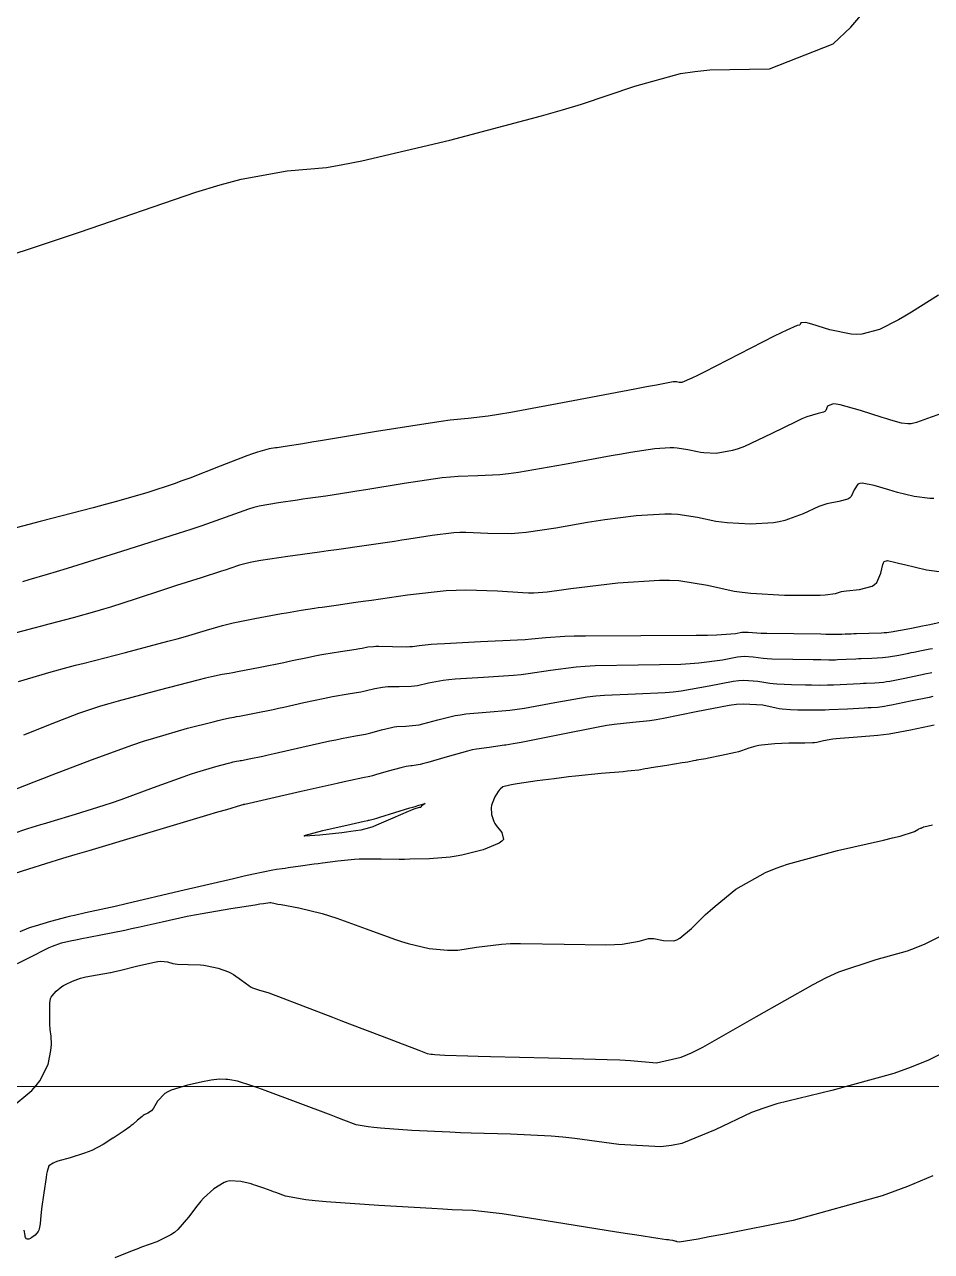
# Model space of a CAD drawing. Header units: metres. Extents: x 837117 to 838477, y 1189012 to 1191015.
# Drawn here: x 838299.7 to 838383.6, y 1190398.6 to 1190512 of the extents above; entities that cross this region are included whole.
import ezdxf

# ---------------------------------------------------------------- set-up
doc = ezdxf.new("R2010")
doc.units = ezdxf.units.M
doc.header["$LTSCALE"] = 0.3
doc.layers.add('COORD', color=7, linetype='Continuous', lineweight=20)
doc.layers.add('COTAS 10', color=1, linetype='Continuous')
doc.layers.add('COTAS INT', color=252, linetype='Continuous')

msp = doc.modelspace()

# ---------------------------------------------------------------- linework, layer by layer
at = {"layer": 'COORD'}
msp.add_line((837476.514, 1190413.872), (838476.514, 1190413.872), dxfattribs=at)
at = {"layer": 'COTAS 10'}
for points, elevation in [([(838384.294, 1190475.977), (838383.59, 1190475.729), (838382.222, 1190475.231), (838381.737, 1190475.11), (838381.588, 1190475.1), (838381.434, 1190475.099), (838380.826, 1190475.183), (838379.852, 1190475.454), (838379.466, 1190475.572), (838379.03, 1190475.708), (838377.037, 1190476.355), (838375.158, 1190476.881), (838374.795, 1190476.94), (838374.499, 1190476.962), (838373.996, 1190476.733), (838373.823, 1190476.343), (838373.736, 1190476.264), (838373.632, 1190476.198), (838373.113, 1190476.065), (838372.065, 1190475.744), (838371.628, 1190475.559), (838371.126, 1190475.333), (838368.781, 1190474.173), (838366.319, 1190473.026), (838365.744, 1190472.81), (838365.215, 1190472.636), (838363.689, 1190472.374), (838362.541, 1190472.439), (838362.251, 1190472.472), (838361.972, 1190472.511), (838361.063, 1190472.708), (838360.088, 1190472.866), (838359.768, 1190472.881), (838359.426, 1190472.883), (838358.01, 1190472.788), (838355.783, 1190472.461), (838354.93, 1190472.316), (838353.974, 1190472.149), (838349.668, 1190471.352), (838345.413, 1190470.613), (838344.49, 1190470.482), (838343.677, 1190470.383), (838341.658, 1190470.293), (838339.824, 1190470.257), (838339.127, 1190470.193), (838338.348, 1190470.105), (838334.851, 1190469.592), (838331.286, 1190469.009), (838330.464, 1190468.877), (838329.715, 1190468.759), (838327.604, 1190468.438), (838325.933, 1190468.2), (838325.46, 1190468.134), (838324.982, 1190468.067), (838323.218, 1190467.824), (838321.436, 1190467.491), (838320.947, 1190467.367), (838320.459, 1190467.23), (838318.71, 1190466.62), (838316.119, 1190465.686), (838315.099, 1190465.345), (838313.949, 1190464.967), (838308.703, 1190463.301), (838303.678, 1190461.742), (838302.666, 1190461.431), (838301.819, 1190461.173), (838300.132, 1190460.678), (838299.533, 1190460.518)], 1760), ([(838298.604, 1190437.234), (838300.044, 1190437.699), (838301.252, 1190438.073), (838301.703, 1190438.21), (838302.205, 1190438.361), (838304.438, 1190439.028), (838307.104, 1190439.869), (838307.878, 1190440.129), (838308.668, 1190440.402), (838311.652, 1190441.489), (838314.416, 1190442.499), (838315.068, 1190442.724), (838315.67, 1190442.925), (838317.435, 1190443.454), (838318.607, 1190443.754), (838318.835, 1190443.811), (838319.022, 1190443.858), (838319.351, 1190443.931), (838319.562, 1190443.963), (838319.675, 1190443.984), (838319.811, 1190444.009), (838320.497, 1190444.142), (838321.757, 1190444.409), (838322.255, 1190444.519), (838322.818, 1190444.644), (838325.388, 1190445.224), (838327.968, 1190445.799), (838328.537, 1190445.92), (838329.043, 1190446.025), (838330.344, 1190446.267), (838331.254, 1190446.435), (838331.512, 1190446.493), (838331.773, 1190446.555), (838332.74, 1190446.823), (838333.685, 1190447.059), (838333.931, 1190447.102), (838334.172, 1190447.136), (838334.988, 1190447.176), (838335.913, 1190447.25), (838336.222, 1190447.305), (838336.554, 1190447.375), (838337.946, 1190447.75), (838339.572, 1190448.146), (838340.052, 1190448.229), (838340.545, 1190448.3), (838342.43, 1190448.458), (838344.604, 1190448.647), (838345.277, 1190448.737), (838345.983, 1190448.844), (838348.79, 1190449.367), (838351.763, 1190449.874), (838352.572, 1190449.97), (838353.375, 1190450.048), (838356.228, 1190450.17), (838358.985, 1190450.281), (838359.729, 1190450.352), (838360.464, 1190450.441), (838363.049, 1190450.905), (838365.279, 1190451.323), (838365.79, 1190451.382), (838366.256, 1190451.416), (838367.557, 1190451.336), (838368.643, 1190451.139), (838368.975, 1190451.1), (838369.319, 1190451.068), (838370.672, 1190451.008), (838371.942, 1190450.992), (838372.235, 1190450.988), (838372.502, 1190450.984), (838373.253, 1190450.972), (838373.995, 1190450.977), (838374.256, 1190450.985), (838374.541, 1190450.995), (838375.773, 1190451.054), (838377.013, 1190451.119), (838377.304, 1190451.132), (838377.573, 1190451.144), (838378.352, 1190451.171), (838379.161, 1190451.247), (838379.448, 1190451.289), (838379.763, 1190451.34), (838381.126, 1190451.603), (838382.449, 1190451.879), (838382.738, 1190451.939), (838382.994, 1190451.991), (838383.641, 1190452.118)], 1770), ([(838389.256, 1190419.242), (838383.337, 1190416.313), (838381.721, 1190415.657), (838380.116, 1190415.068), (838374.402, 1190413.5), (838369.309, 1190412.253), (838368.094, 1190411.866), (838366.965, 1190411.461), (838363.595, 1190409.85), (838360.516, 1190408.592), (838359.57, 1190408.41), (838358.584, 1190408.301), (838354.685, 1190408.506), (838350.62, 1190409.065), (838349.528, 1190409.178), (838348.451, 1190409.272), (838344.685, 1190409.462), (838341.052, 1190409.56), (838340.059, 1190409.597), (838339.071, 1190409.637), (838335.55, 1190409.816), (838332.641, 1190410.02), (838332.039, 1190410.076), (838331.525, 1190410.133), (838330.404, 1190410.335), (838329.251, 1190410.768), (838328.718, 1190410.969), (838328.091, 1190411.206), (838325.053, 1190412.358), (838321.973, 1190413.504), (838321.32, 1190413.738), (838320.754, 1190413.936), (838319.428, 1190414.349), (838318.712, 1190414.485), (838318.53, 1190414.509), (838318.354, 1190414.526), (838317.776, 1190414.538), (838316.998, 1190414.438), (838316.695, 1190414.385), (838316.355, 1190414.321), (838314.813, 1190414), (838313.301, 1190413.533), (838312.979, 1190413.376), (838312.7, 1190413.208), (838312.044, 1190412.504), (838311.676, 1190411.859), (838311.578, 1190411.729), (838311.482, 1190411.619), (838311.152, 1190411.394), (838310.811, 1190411.241), (838310.709, 1190411.177), (838310.603, 1190411.103), (838310.193, 1190410.758), (838309.738, 1190410.358), (838309.604, 1190410.25), (838309.467, 1190410.143), (838308.944, 1190409.768), (838308.316, 1190409.353), (838308.112, 1190409.221), (838307.934, 1190409.106), (838307.896, 1190409.082), (838307.008, 1190408.518), (838305.952, 1190407.957), (838305.629, 1190407.82), (838305.293, 1190407.691), (838303.969, 1190407.289), (838302.808, 1190406.96), (838302.574, 1190406.877), (838302.379, 1190406.797), (838301.989, 1190406.536), (838301.83, 1190406.008), (838301.779, 1190405.759), (838301.725, 1190405.467), (838301.506, 1190404.042), (838301.313, 1190402.561), (838301.275, 1190402.233), (838301.243, 1190401.941), (838301.186, 1190401.184), (838301.104, 1190400.704), (838301.057, 1190400.587), (838300.999, 1190400.477), (838300.704, 1190400.137), (838300.396, 1190399.899), (838300.329, 1190399.854), (838300.272, 1190399.818), (838300.133, 1190399.762), (838300.05, 1190399.768), (838300.026, 1190399.77), (838300.003, 1190399.773), (838299.918, 1190399.79), (838299.831, 1190399.924), (838299.806, 1190400.001), (838299.781, 1190400.097), (838299.688, 1190400.587)], 1780)]:
    msp.add_lwpolyline(points, dxfattribs=dict(at, elevation=elevation))
at = {"layer": 'COTAS INT'}
for points, elevation in [([(838294.13, 1190489.289), (838304.823, 1190492.834), (838315.591, 1190496.513), (838317.834, 1190497.198), (838319.756, 1190497.738), (838324.03, 1190498.483), (838327.665, 1190498.797), (838329.185, 1190499.065), (838330.926, 1190499.413), (838339.068, 1190501.323), (838347.529, 1190503.565), (838349.471, 1190504.121), (838351.24, 1190504.649), (838356.183, 1190506.322), (838360.408, 1190507.476), (838361.724, 1190507.677), (838363.104, 1190507.826), (838368.615, 1190507.933), (838374.517, 1190510.23), (838376.144, 1190511.759), (838377.767, 1190513.675)], 1756), ([(838384.268, 1190486.993), (838381.751, 1190485.419), (838381.139, 1190485.058), (838380.564, 1190484.731), (838378.794, 1190483.822), (838377.16, 1190483.397), (838376.67, 1190483.375), (838376.164, 1190483.394), (838374.202, 1190483.808), (838372.535, 1190484.323), (838372.215, 1190484.405), (838371.956, 1190484.462), (838371.532, 1190484.449), (838371.465, 1190484.298), (838371.432, 1190484.268), (838371.391, 1190484.242), (838371.191, 1190484.191), (838370.218, 1190483.772), (838369.691, 1190483.516), (838369.052, 1190483.198), (838365.812, 1190481.541), (838362.586, 1190479.888), (838361.956, 1190479.573), (838361.439, 1190479.32), (838360.523, 1190478.92), (838360.36, 1190478.929), (838360.319, 1190478.934), (838360.279, 1190478.939), (838360.15, 1190478.967), (838360.013, 1190478.99), (838359.967, 1190478.992), (838359.919, 1190478.992), (838359.718, 1190478.979), (838358.166, 1190478.696), (838357.265, 1190478.527), (838356.161, 1190478.319), (838350.47, 1190477.238), (838344.708, 1190476.172), (838343.558, 1190475.973), (838342.601, 1190475.816), (838340.752, 1190475.597), (838339.094, 1190475.444), (838338.257, 1190475.329), (838337.256, 1190475.182), (838332.276, 1190474.388), (838327.302, 1190473.567), (838326.305, 1190473.403), (838325.472, 1190473.268), (838323.839, 1190473.007), (838323.271, 1190472.926), (838323.11, 1190472.904), (838322.948, 1190472.881), (838322.348, 1190472.798), (838321.283, 1190472.5), (838320.827, 1190472.342), (838320.301, 1190472.151), (838317.821, 1190471.186), (838315.012, 1190470.098), (838314.279, 1190469.828), (838313.565, 1190469.573), (838311.151, 1190468.769), (838308.231, 1190467.926), (838307.199, 1190467.646), (838306.07, 1190467.347), (838301.185, 1190466.099), (838295.8, 1190464.659)], 1758), ([(838383.826, 1190468.198), (838383.454, 1190468.197), (838381.99, 1190468.399), (838380.475, 1190468.776), (838380.071, 1190468.886), (838379.673, 1190468.999), (838378.292, 1190469.425), (838377.198, 1190469.632), (838376.98, 1190469.606), (838376.8, 1190469.543), (838376.459, 1190469.017), (838376.181, 1190468.388), (838376.04, 1190468.261), (838375.872, 1190468.154), (838375.035, 1190467.939), (838373.913, 1190467.715), (838373.565, 1190467.603), (838373.201, 1190467.469), (838371.75, 1190466.805), (838370.053, 1190466.165), (838369.533, 1190466.046), (838368.992, 1190465.953), (838366.856, 1190465.828), (838364.723, 1190465.948), (838364.182, 1190466.01), (838363.664, 1190466.083), (838361.975, 1190466.449), (838360.164, 1190466.742), (838359.569, 1190466.77), (838358.934, 1190466.774), (838356.302, 1190466.598), (838353.4, 1190466.225), (838352.595, 1190466.105), (838351.788, 1190465.979), (838348.867, 1190465.466), (838346.119, 1190465.054), (838345.422, 1190464.991), (838344.752, 1190464.95), (838342.564, 1190464.988), (838340.554, 1190465.07), (838339.997, 1190465.057), (838339.44, 1190465.028), (838337.425, 1190464.796), (838335.27, 1190464.451), (838334.624, 1190464.351), (838333.957, 1190464.25), (838331.37, 1190463.869), (838328.595, 1190463.475), (838327.809, 1190463.364), (838327.016, 1190463.254), (838324.089, 1190462.85), (838321.59, 1190462.481), (838321.066, 1190462.392), (838320.616, 1190462.308), (838319.6, 1190462.055), (838318.729, 1190461.744), (838318.37, 1190461.625), (838317.961, 1190461.491), (838316.059, 1190460.889), (838313.783, 1190460.167), (838313.137, 1190459.958), (838312.485, 1190459.746), (838310.074, 1190458.944), (838307.685, 1190458.173), (838307.046, 1190457.979), (838306.418, 1190457.794), (838304.233, 1190457.194), (838301.976, 1190456.604), (838301.303, 1190456.425), (838300.609, 1190456.238), (838297.928, 1190455.504)], 1762), ([(838299.192, 1190451.287), (838302.196, 1190452.203), (838303.761, 1190452.618), (838304.451, 1190452.798), (838305.252, 1190453.005), (838309.07, 1190453.988), (838312.983, 1190455.013), (838313.844, 1190455.246), (838314.608, 1190455.459), (838316.564, 1190456.046), (838318.056, 1190456.484), (838318.528, 1190456.602), (838319.025, 1190456.718), (838321.034, 1190457.127), (838323.016, 1190457.487), (838323.496, 1190457.572), (838323.947, 1190457.652), (838325.329, 1190457.886), (838326.548, 1190458.078), (838326.896, 1190458.13), (838327.248, 1190458.182), (838328.559, 1190458.367), (838330.383, 1190458.622), (838331.059, 1190458.718), (838331.809, 1190458.824), (838335.135, 1190459.301), (838338.731, 1190459.693), (838339.651, 1190459.746), (838340.539, 1190459.776), (838343.47, 1190459.683), (838345.828, 1190459.517), (838346.354, 1190459.499), (838346.825, 1190459.494), (838348.065, 1190459.581), (838349.602, 1190459.81), (838350.259, 1190459.895), (838351.017, 1190459.989), (838354.594, 1190460.407), (838358.442, 1190460.666), (838359.37, 1190460.659), (838360.24, 1190460.618), (838362.887, 1190460.189), (838365.357, 1190459.655), (838366.114, 1190459.547), (838366.904, 1190459.458), (838370.023, 1190459.282), (838372.768, 1190459.269), (838373.322, 1190459.282), (838373.786, 1190459.303), (838374.719, 1190459.437), (838375.275, 1190459.605), (838375.502, 1190459.646), (838375.76, 1190459.686), (838376.957, 1190459.813), (838378.112, 1190460.11), (838378.344, 1190460.257), (838378.539, 1190460.432), (838378.922, 1190461.301), (838379.101, 1190462.124), (838379.166, 1190462.271), (838379.237, 1190462.383), (838379.548, 1190462.495), (838380.316, 1190462.289), (838380.676, 1190462.2), (838381.098, 1190462.098), (838383.154, 1190461.615), (838385.474, 1190461.295)], 1764), ([(838384.808, 1190456.833), (838383.441, 1190456.543), (838383.101, 1190456.473), (838382.778, 1190456.407), (838381.751, 1190456.207), (838380.933, 1190456.054), (838380.742, 1190456.017), (838380.567, 1190455.983), (838380.061, 1190455.881), (838379.47, 1190455.806), (838379.241, 1190455.789), (838378.984, 1190455.773), (838377.819, 1190455.731), (838376.662, 1190455.701), (838376.41, 1190455.693), (838376.187, 1190455.686), (838375.63, 1190455.664), (838375.308, 1190455.648), (838375.233, 1190455.645), (838375.165, 1190455.643), (838374.97, 1190455.642), (838374.249, 1190455.651), (838373.849, 1190455.656), (838373.362, 1190455.662), (838370.876, 1190455.69), (838368.369, 1190455.73), (838367.869, 1190455.743), (838367.452, 1190455.757), (838366.646, 1190455.814), (838366.311, 1190455.835), (838366.191, 1190455.826), (838366.059, 1190455.811), (838365.484, 1190455.703), (838363.745, 1190455.584), (838362.879, 1190455.562), (838361.847, 1190455.544), (838356.731, 1190455.519), (838351.611, 1190455.495), (838350.577, 1190455.478), (838349.709, 1190455.458), (838347.957, 1190455.346), (838346.623, 1190455.201), (838346.019, 1190455.158), (838345.312, 1190455.115), (838341.908, 1190454.952), (838338.561, 1190454.793), (838337.89, 1190454.753), (838337.329, 1190454.714), (838336.228, 1190454.588), (838335.622, 1190454.503), (838335.373, 1190454.491), (838335.09, 1190454.484), (838333.775, 1190454.497), (838332.486, 1190454.519), (838332.219, 1190454.517), (838331.991, 1190454.511), (838331.492, 1190454.46), (838330.956, 1190454.348), (838330.704, 1190454.304), (838330.408, 1190454.255), (838328.965, 1190454.028), (838327.418, 1190453.781), (838327.056, 1190453.719), (838326.723, 1190453.659), (838325.76, 1190453.466), (838324.637, 1190453.225), (838324.203, 1190453.135), (838323.715, 1190453.036), (838321.511, 1190452.596), (838319.424, 1190452.191), (838319.011, 1190452.113), (838318.669, 1190452.051), (838318.027, 1190451.952), (838317.027, 1190451.73), (838316.458, 1190451.59), (838315.763, 1190451.416), (838312.199, 1190450.503), (838308.382, 1190449.481), (838307.527, 1190449.238), (838306.759, 1190449.012), (838304.715, 1190448.342), (838302.092, 1190447.31), (838300.96, 1190446.855), (838299.651, 1190446.328)], 1766), ([(838298.181, 1190441.061), (838300.613, 1190442.027), (838301.424, 1190442.343), (838302.296, 1190442.679), (838305.941, 1190444.068), (838309.757, 1190445.442), (838310.737, 1190445.769), (838311.682, 1190446.073), (838314.817, 1190446.978), (838317.185, 1190447.585), (838317.647, 1190447.701), (838318.024, 1190447.794), (838318.689, 1190447.941), (838319.115, 1190448.007), (838319.343, 1190448.048), (838319.617, 1190448.1), (838321.004, 1190448.369), (838322.736, 1190448.723), (838323.229, 1190448.827), (838323.727, 1190448.934), (838325.574, 1190449.345), (838327.346, 1190449.729), (838327.797, 1190449.82), (838328.23, 1190449.903), (838329.655, 1190450.148), (838330.831, 1190450.345), (838331.108, 1190450.399), (838331.364, 1190450.452), (838332.116, 1190450.641), (838332.838, 1190450.785), (838333.075, 1190450.809), (838333.329, 1190450.827), (838334.381, 1190450.837), (838335.501, 1190450.867), (838335.798, 1190450.898), (838336.088, 1190450.939), (838337.087, 1190451.169), (838338.451, 1190451.43), (838338.971, 1190451.491), (838339.553, 1190451.546), (838342.169, 1190451.705), (838344.958, 1190451.881), (838345.648, 1190451.948), (838346.303, 1190452.022), (838348.374, 1190452.357), (838350.736, 1190452.666), (838351.575, 1190452.724), (838352.493, 1190452.771), (838356.479, 1190452.844), (838360.416, 1190452.912), (838361.304, 1190452.957), (838362.105, 1190453.012), (838364.266, 1190453.304), (838365.669, 1190453.567), (838365.99, 1190453.604), (838366.283, 1190453.625), (838367.101, 1190453.575), (838368.048, 1190453.448), (838368.422, 1190453.422), (838368.844, 1190453.399), (838370.774, 1190453.349), (838372.652, 1190453.327), (838373.042, 1190453.322), (838373.376, 1190453.318), (838374.112, 1190453.307), (838374.58, 1190453.31), (838374.744, 1190453.315), (838374.924, 1190453.322), (838375.702, 1190453.359), (838376.6, 1190453.402), (838376.857, 1190453.413), (838377.117, 1190453.422), (838378.085, 1190453.451), (838379.073, 1190453.51), (838379.345, 1190453.539), (838379.616, 1190453.573), (838380.593, 1190453.742), (838381.508, 1190453.931), (838381.74, 1190453.978), (838381.964, 1190454.022), (838382.696, 1190454.163), (838383.449, 1190454.309), (838383.686, 1190454.357)], 1768), ([(838383.736, 1190449.9), (838383.39, 1190449.827), (838381.658, 1190449.465), (838379.909, 1190449.108), (838379.552, 1190449.039), (838379.25, 1190448.983), (838378.619, 1190448.891), (838378.028, 1190448.866), (838377.752, 1190448.852), (838377.426, 1190448.835), (838375.844, 1190448.749), (838374.158, 1190448.668), (838373.767, 1190448.654), (838373.41, 1190448.644), (838372.395, 1190448.636), (838371.629, 1190448.651), (838371.428, 1190448.654), (838371.233, 1190448.657), (838370.57, 1190448.666), (838369.794, 1190448.737), (838369.528, 1190448.778), (838369.239, 1190448.83), (838368.012, 1190449.097), (838366.229, 1190449.207), (838365.59, 1190449.16), (838364.888, 1190449.079), (838361.831, 1190448.506), (838358.824, 1190447.869), (838358.154, 1190447.747), (838357.554, 1190447.65), (838355.976, 1190447.495), (838354.257, 1190447.324), (838353.569, 1190447.216), (838352.789, 1190447.082), (838349.206, 1190446.378), (838345.662, 1190445.666), (838344.907, 1190445.527), (838344.25, 1190445.413), (838344.133, 1190445.398), (838342.691, 1190445.211), (838341.536, 1190445.053), (838341.133, 1190444.967), (838340.694, 1190444.862), (838338.805, 1190444.332), (838337.02, 1190443.811), (838336.646, 1190443.712), (838336.324, 1190443.634), (838335.594, 1190443.515), (838335.472, 1190443.5), (838335.015, 1190443.444), (838334.788, 1190443.395), (838334.531, 1190443.333), (838333.364, 1190443.004), (838332.182, 1190442.659), (838331.916, 1190442.587), (838331.677, 1190442.525), (838331.034, 1190442.387), (838329.873, 1190442.151), (838329.307, 1190442.028), (838328.635, 1190441.879), (838325.323, 1190441.131), (838320.098, 1190439.941), (838319.999, 1190439.917), (838319.967, 1190439.908), (838319.933, 1190439.899), (838319.794, 1190439.861), (838318.403, 1190439.45), (838317.581, 1190439.207), (838316.568, 1190438.906), (838311.33, 1190437.351), (838305.67, 1190435.661), (838304.391, 1190435.275), (838303.238, 1190434.925), (838300.116, 1190433.957), (838297.966, 1190433.269)], 1772), ([(838383.839, 1190447.275), (838383.424, 1190447.18), (838381.653, 1190446.796), (838379.695, 1190446.443), (838379.163, 1190446.368), (838378.635, 1190446.303), (838376.762, 1190446.149), (838375.159, 1190446.042), (838374.8, 1190446.006), (838374.479, 1190445.968), (838373.627, 1190445.808), (838372.989, 1190445.669), (838372.803, 1190445.644), (838372.613, 1190445.625), (838371.891, 1190445.602), (838371.012, 1190445.6), (838370.723, 1190445.593), (838370.414, 1190445.583), (838369.133, 1190445.525), (838367.902, 1190445.418), (838367.625, 1190445.377), (838367.376, 1190445.331), (838366.706, 1190445.125), (838366.024, 1190444.878), (838365.766, 1190444.805), (838365.479, 1190444.731), (838364.194, 1190444.451), (838362.974, 1190444.212), (838362.727, 1190444.165), (838362.52, 1190444.126), (838362.102, 1190444.051), (838361.929, 1190444.023), (838361.876, 1190444.013), (838361.821, 1190444.002), (838361.605, 1190443.954), (838361.085, 1190443.857), (838360.838, 1190443.815), (838360.547, 1190443.766), (838359.124, 1190443.534), (838357.688, 1190443.303), (838357.389, 1190443.254), (838357.131, 1190443.212), (838356.556, 1190443.116), (838355.839, 1190443.032), (838355.493, 1190442.998), (838355.084, 1190442.96), (838353.07, 1190442.78), (838350.682, 1190442.549), (838350.036, 1190442.478), (838349.396, 1190442.403), (838348.719, 1190442.314), (838347.138, 1190442.105), (838345.305, 1190441.826), (838344.934, 1190441.763), (838344.621, 1190441.707), (838343.98, 1190441.555), (838343.707, 1190441.346), (838343.626, 1190441.253), (838343.542, 1190441.145), (838343.22, 1190440.631), (838342.968, 1190440.009), (838342.928, 1190439.833), (838342.902, 1190439.657), (838342.918, 1190439.007), (838343.127, 1190438.351), (838343.224, 1190438.171), (838343.337, 1190437.99), (838343.882, 1190437.342), (838344.015, 1190436.705), (838343.868, 1190436.531), (838343.641, 1190436.359), (838342.157, 1190435.748), (838340.177, 1190435.252), (838339.637, 1190435.152), (838339.101, 1190435.069), (838337.195, 1190434.903), (838335.362, 1190434.863), (838334.871, 1190434.86), (838334.389, 1190434.86), (838332.709, 1190434.886), (838331.105, 1190434.885), (838330.671, 1190434.868), (838330.24, 1190434.844), (838328.72, 1190434.695), (838327.282, 1190434.504), (838326.902, 1190434.453), (838326.531, 1190434.403), (838325.26, 1190434.23), (838324.128, 1190434.071), (838323.845, 1190434.03), (838323.575, 1190433.991), (838323.03, 1190433.908), (838322.708, 1190433.859), (838320.913, 1190433.486), (838320.057, 1190433.294), (838319.046, 1190433.063), (838314.1, 1190431.909), (838309.136, 1190430.747), (838308.113, 1190430.511), (838307.243, 1190430.312), (838305.371, 1190429.903), (838304.344, 1190429.682), (838304.007, 1190429.601), (838303.646, 1190429.512), (838302.152, 1190429.118), (838300.716, 1190428.697), (838300.392, 1190428.591), (838300.099, 1190428.488), (838299.308, 1190428.155)], 1774), ([(838336.211, 1190439.856), (838336.569, 1190439.965), (838336.755, 1190440.014), (838336.773, 1190440.015), (838336.776, 1190440.009), (838336.664, 1190439.943), (838336.499, 1190439.845), (838336.468, 1190439.819), (838336.444, 1190439.795), (838336.409, 1190439.715), (838336.384, 1190439.658), (838336.365, 1190439.649), (838336.342, 1190439.643), (838336.215, 1190439.642), (838335.748, 1190439.503), (838335.51, 1190439.408), (838335.224, 1190439.289), (838333.798, 1190438.659), (838332.289, 1190438.009), (838331.95, 1190437.877), (838331.646, 1190437.767), (838330.834, 1190437.543), (838329.895, 1190437.422), (838329.512, 1190437.377), (838329.074, 1190437.326), (838327.047, 1190437.097), (838325.645, 1190437), (838325.601, 1190437.033), (838325.706, 1190437.091), (838327.332, 1190437.513), (838329.948, 1190438.107), (838330.33, 1190438.194), (838331.158, 1190438.382), (838331.486, 1190438.456), (838331.553, 1190438.471), (838331.609, 1190438.483), (838331.724, 1190438.507), (838332.1, 1190438.615), (838332.32, 1190438.681), (838332.591, 1190438.762), (838333.988, 1190439.185), (838335.378, 1190439.607), (838335.644, 1190439.688), (838335.858, 1190439.752), (838336.208, 1190439.855), (838336.211, 1190439.856)], 1774), ([(838299.085, 1190425.224), (838300.368, 1190425.894), (838301.712, 1190426.563), (838302.025, 1190426.707), (838302.313, 1190426.832), (838303.139, 1190427.131), (838304.101, 1190427.358), (838304.475, 1190427.437), (838304.894, 1190427.523), (838306.797, 1190427.893), (838309.005, 1190428.331), (838309.618, 1190428.46), (838310.232, 1190428.591), (838312.451, 1190429.095), (838314.782, 1190429.601), (838315.465, 1190429.735), (838316.165, 1190429.866), (838318.828, 1190430.318), (838321.066, 1190430.667), (838321.497, 1190430.734), (838321.847, 1190430.787), (838322.428, 1190430.872), (838322.477, 1190430.872), (838322.484, 1190430.871), (838322.501, 1190430.869), (838322.511, 1190430.866), (838322.513, 1190430.865), (838322.515, 1190430.863), (838322.523, 1190430.858), (838322.921, 1190430.78), (838323.037, 1190430.758), (838323.17, 1190430.733), (838323.478, 1190430.674), (838325.092, 1190430.371), (838327.267, 1190429.848), (838327.929, 1190429.652), (838328.617, 1190429.432), (838331.318, 1190428.451), (838333.958, 1190427.484), (838334.607, 1190427.273), (838335.221, 1190427.087), (838337.142, 1190426.621), (838338.843, 1190426.455), (838339.318, 1190426.457), (838339.794, 1190426.481), (838341.529, 1190426.744), (838343.833, 1190427.031), (838344.668, 1190427.071), (838345.588, 1190427.094), (838349.626, 1190427.031), (838353.487, 1190426.966), (838354.298, 1190426.987), (838354.995, 1190427.024), (838356.578, 1190427.299), (838357.441, 1190427.542), (838357.684, 1190427.56), (838357.929, 1190427.555), (838358.832, 1190427.36), (838359.782, 1190427.325), (838360.058, 1190427.421), (838360.339, 1190427.564), (838361.401, 1190428.463), (838362.7, 1190429.749), (838363.132, 1190430.136), (838363.595, 1190430.537), (838365.525, 1190432.094), (838368.261, 1190433.643), (838369.232, 1190434.037), (838370.295, 1190434.417), (838374.903, 1190435.666), (838379.166, 1190436.637), (838380.01, 1190436.841), (838380.709, 1190437.018), (838382.023, 1190437.423), (838382.33, 1190437.606), (838382.395, 1190437.642), (838382.45, 1190437.672), (838382.578, 1190437.727), (838382.648, 1190437.747), (838382.668, 1190437.754), (838382.688, 1190437.762), (838382.761, 1190437.798), (838382.829, 1190437.835), (838382.846, 1190437.843), (838382.861, 1190437.851), (838382.91, 1190437.872), (838383.714, 1190438.059)], 1776), ([(838298.414, 1190411.836), (838300.404, 1190413.508), (838300.814, 1190413.952), (838301.163, 1190414.388), (838301.915, 1190415.894), (838302.175, 1190417.18), (838302.213, 1190417.476), (838302.238, 1190417.747), (838302.207, 1190418.511), (838302.109, 1190419.126), (838302.092, 1190419.304), (838302.079, 1190419.484), (838302.066, 1190420.16), (838302.074, 1190420.802), (838302.074, 1190420.96), (838302.073, 1190421.11), (838302.063, 1190421.582), (838302.146, 1190422.005), (838302.204, 1190422.124), (838302.277, 1190422.244), (838302.668, 1190422.685), (838303.194, 1190423.098), (838303.353, 1190423.201), (838303.517, 1190423.299), (838304.156, 1190423.611), (838304.917, 1190423.869), (838305.158, 1190423.933), (838305.412, 1190423.993), (838306.438, 1190424.184), (838307.691, 1190424.413), (838307.707, 1190424.416), (838308.088, 1190424.499), (838308.507, 1190424.593), (838310.202, 1190425.014), (838311.742, 1190425.363), (838312.064, 1190425.414), (838312.341, 1190425.444), (838312.964, 1190425.384), (838313.456, 1190425.231), (838313.65, 1190425.203), (838313.87, 1190425.18), (838314.873, 1190425.15), (838316.009, 1190425.101), (838316.313, 1190425.067), (838316.611, 1190425.024), (838317.649, 1190424.796), (838318.593, 1190424.451), (838318.832, 1190424.335), (838319.061, 1190424.209), (838319.809, 1190423.681), (838320.466, 1190423.188), (838320.638, 1190423.086), (838320.806, 1190422.998), (838321.375, 1190422.801), (838322.332, 1190422.515), (838322.743, 1190422.37), (838323.219, 1190422.197), (838325.465, 1190421.336), (838328.208, 1190420.266), (838328.997, 1190419.961), (838329.798, 1190419.652), (838332.798, 1190418.507), (838335.31, 1190417.554), (838335.804, 1190417.367), (838336.211, 1190417.213), (838336.954, 1190416.932), (838337.31, 1190416.868), (838337.473, 1190416.85), (838337.664, 1190416.832), (838338.588, 1190416.768), (838340.732, 1190416.691), (838341.692, 1190416.665), (838342.812, 1190416.638), (838348.182, 1190416.524), (838353.614, 1190416.378), (838354.773, 1190416.33), (838355.782, 1190416.279), (838358.182, 1190416.068), (838360.465, 1190416.58), (838361.4, 1190416.985), (838362.468, 1190417.504), (838367.42, 1190420.328), (838372.653, 1190423.309), (838373.897, 1190423.927), (838375.053, 1190424.455), (838378.49, 1190425.614), (838381.382, 1190426.407), (838382.195, 1190426.706), (838383.013, 1190427.038), (838386.009, 1190428.52)], 1778), ([(838383.74, 1190405.605), (838381.376, 1190404.635), (838379.039, 1190403.767), (838370.826, 1190401.489), (838364.32, 1190400.203), (838363.059, 1190399.962), (838362.034, 1190399.769), (838360.282, 1190399.487), (838360.089, 1190399.525), (838360.045, 1190399.535), (838360.005, 1190399.545), (838359.897, 1190399.577), (838359.815, 1190399.603), (838359.792, 1190399.609), (838359.768, 1190399.615), (838359.682, 1190399.63), (838359.415, 1190399.667), (838359.277, 1190399.686), (838359.112, 1190399.708), (838358.285, 1190399.822), (838356.355, 1190400.117), (838355.494, 1190400.253), (838354.491, 1190400.413), (838349.689, 1190401.189), (838344.902, 1190401.941), (838343.908, 1190402.086), (838343.059, 1190402.204), (838341.189, 1190402.401), (838339.292, 1190402.483), (838338.426, 1190402.528), (838337.411, 1190402.584), (838332.513, 1190402.864), (838327.618, 1190403.208), (838326.605, 1190403.303), (838325.74, 1190403.397), (838323.854, 1190403.738), (838322.989, 1190404.058), (838322.768, 1190404.14), (838322.556, 1190404.22), (838321.857, 1190404.483), (838321.139, 1190404.726), (838320.915, 1190404.793), (838320.679, 1190404.859), (838319.734, 1190405.097), (838318.731, 1190405.137), (838318.458, 1190405.078), (838318.187, 1190404.99), (838317.227, 1190404.419), (838316.293, 1190403.547), (838316.038, 1190403.269), (838315.785, 1190402.974), (838315.748, 1190402.925), (838314.887, 1190401.778), (838313.903, 1190400.639), (838313.595, 1190400.382), (838313.273, 1190400.149), (838311.985, 1190399.516), (838310.545, 1190399.005), (838310.128, 1190398.848), (838309.703, 1190398.686), (838308.098, 1190398.046)], 1782)]:
    msp.add_lwpolyline(points, dxfattribs=dict(at, elevation=elevation))

doc.saveas('drawing.dxf')
